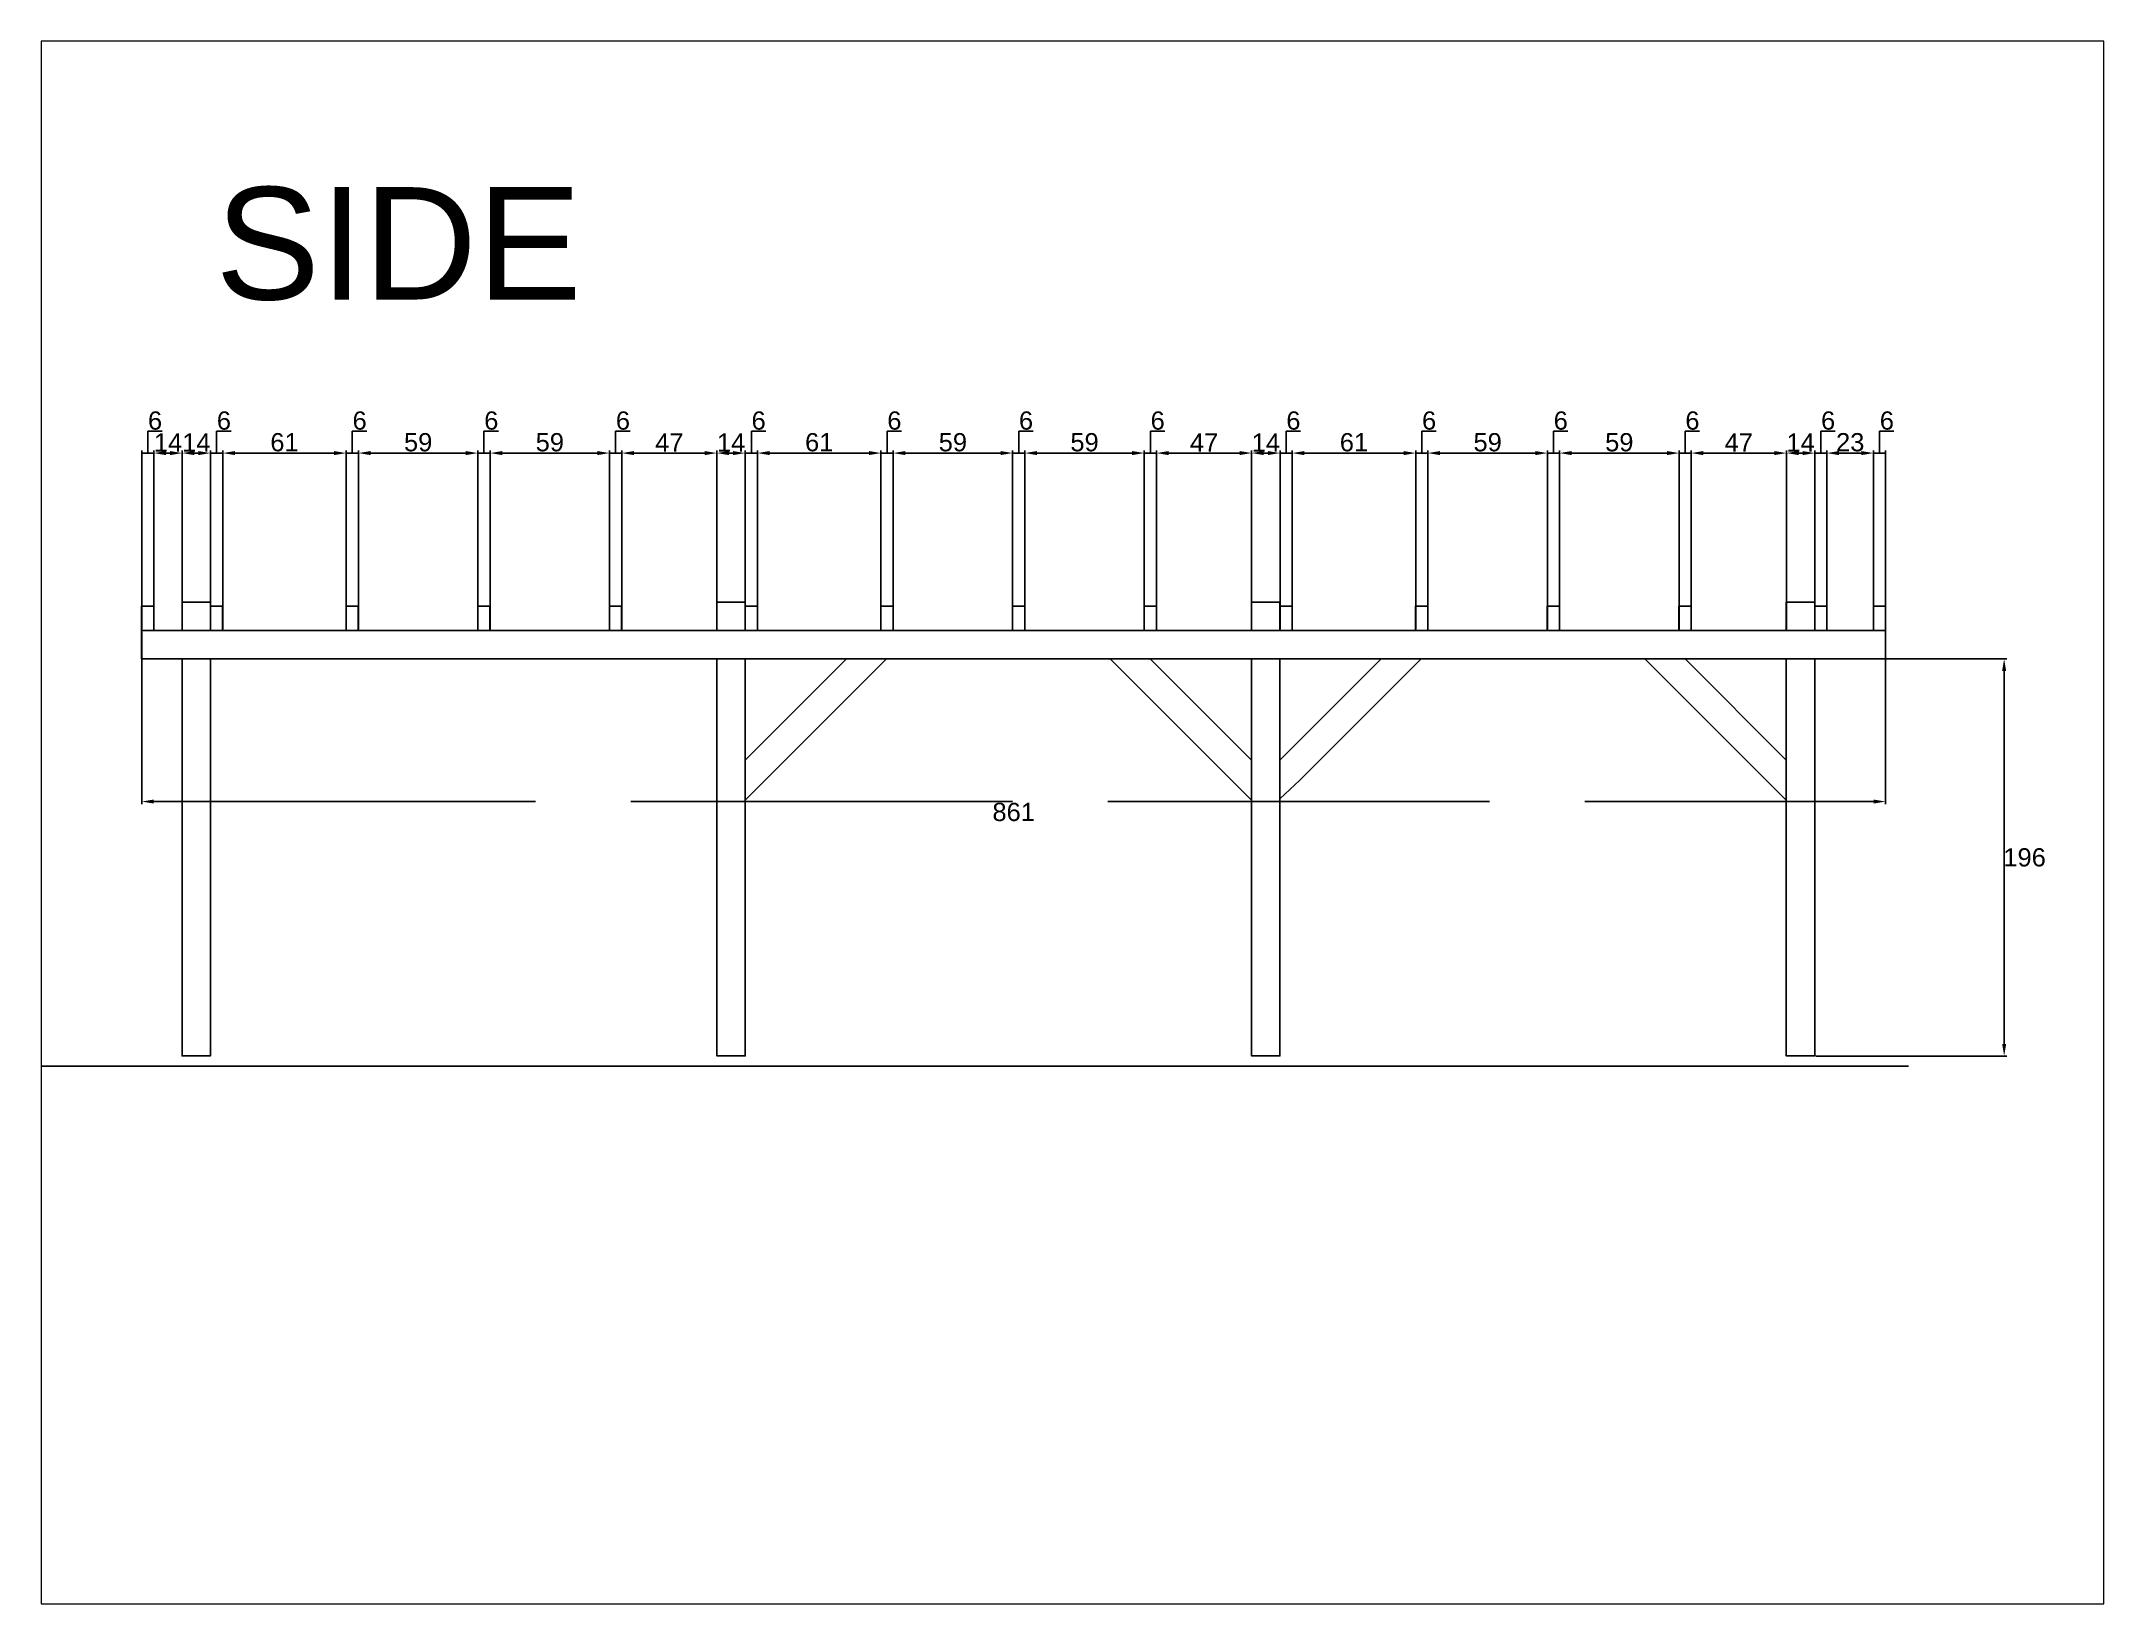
# Paper-space layout 'SIDE' of a CAD drawing. Header units: millimetres. Extents: x 0 to 257, y 0 to 195.
# The model-space entities are those that its viewports show. They can reach past a viewport. Long polylines and large blocks are cut down to what shows.
import ezdxf

# ---------------------------------------------------------------- set-up
doc = ezdxf.new("R2010")
doc.units = ezdxf.units.MM
doc.linetypes.add('ACAD_ISO02W100', pattern=[15, 12, -3])
doc.styles.add('Beschriftung', font='Arial.ttf')
doc.styles.get("Standard").update_dxf_attribs({"font": 'Arial.ttf'})
doc.dimstyles.new('ISO-25', dxfattribs={"dimtxt": 9, "dimasz": 6, "dimexe": 1.25, "dimexo": 0.625, "dimtad": 2, "dimtih": 1, "dimtoh": 1, "dimtxsty": 'Beschriftung', "dimcen": 2.5, "dimclrd": 6, "dimclre": 6, "dimclrt": 6, "dimadec": 0, "dimazin": 0, "dimtfac": 1, "dimtmove": 1, "dimatfit": 3, "dimfxl": 1, "dimarcsym": 0})

# ---------------------------------------------------------------- blocks, each defined once
blk = doc.blocks.new('*D23')
at = {"color": 6, "linetype": 'ACAD_ISO02W100', "lineweight": -2, "transparency": 16777216}
for p, q in [((2603.1, 2334.1), (2603.1, 2304.8)), ((2701.8, 2334.1), (2701.8, 2304.8)), ((2609.1, 2306), (2695.8, 2306))]:
    blk.add_line(p, q, dxfattribs=at)
at = {"color": 6, "transparency": 16777216}
for points in [[(2609.1, 2307), (2609.1, 2305), (2603.1, 2306)], [(2695.8, 2307), (2695.8, 2305), (2701.8, 2306)]]:
    blk.add_solid(points, dxfattribs=at)
at = {"layer": 'Defpoints', "color": 0, "transparency": 16777216}
for p in [(2603.1, 2334.7), (2701.8, 2334.7), (2701.8, 2306)]:
    blk.add_point(p, dxfattribs=at)
at = {"color": 6, "transparency": 16777216, "insert": (2652.5, 2300), "char_height": 9, "attachment_point": 5, "style": 'Beschriftung'}
blk.add_mtext('98,71', dxfattribs=at)
blk = doc.blocks.new('*D76')
at = {"color": 6, "linetype": 'ACAD_ISO02W100', "lineweight": -2, "transparency": 16777216}
for p, q in [((2608.1, 2004.3), (2608.1, 2092.5)), ((2616.1, 2091.2), (2614.1, 2091.2)), ((2622.1, 2004.3), (2622.1, 2092.5))]:
    blk.add_line(p, q, dxfattribs=at)
at = {"color": 6, "transparency": 16777216}
for points in [[(2614.1, 2092.2), (2614.1, 2090.2), (2608.1, 2091.2)], [(2616.1, 2092.2), (2616.1, 2090.2), (2622.1, 2091.2)]]:
    blk.add_solid(points, dxfattribs=at)
at = {"layer": 'Defpoints', "color": 0, "transparency": 16777216}
for p in [(2608.1, 2091.2), (2608.1, 2003.6), (2622.1, 2003.6)]:
    blk.add_point(p, dxfattribs=at)
at = {"color": 6, "transparency": 16777216, "insert": (2615.1, 2096.4), "char_height": 9, "attachment_point": 5, "style": 'Beschriftung'}
blk.add_mtext('14', dxfattribs=at)
blk = doc.blocks.new('*D77')
at = {"color": 6, "linetype": 'ACAD_ISO02W100', "lineweight": -2, "transparency": 16777216}
for p, q in [((2625.1, 2091.2), (2625.1, 2102)), ((2625.1, 2102), (2632.2, 2102)), ((2622.1, 2004.3), (2622.1, 2092.5)), ((2628.1, 2091.2), (2622.1, 2091.2)), ((2628.1, 2091.2), (2622.1, 2091.2)), ((2628.1, 2004.3), (2628.1, 2092.5))]:
    blk.add_line(p, q, dxfattribs=at)
at = {"layer": 'Defpoints', "color": 0, "transparency": 16777216}
for p in [(2622.1, 2091.2), (2622.1, 2003.6), (2628.1, 2003.6)]:
    blk.add_point(p, dxfattribs=at)
at = {"color": 6, "transparency": 16777216, "insert": (2628.7, 2107.2), "char_height": 9, "attachment_point": 5, "style": 'Beschriftung'}
blk.add_mtext('6', dxfattribs=at)
blk = doc.blocks.new('*D78')
at = {"color": 6, "linetype": 'ACAD_ISO02W100', "lineweight": -2, "transparency": 16777216}
for p, q in [((2628.1, 2004.3), (2628.1, 2092.5)), ((2683.1, 2091.2), (2634.1, 2091.2)), ((2689.1, 2004.3), (2689.1, 2092.5))]:
    blk.add_line(p, q, dxfattribs=at)
at = {"color": 6, "transparency": 16777216}
for points in [[(2634.1, 2092.2), (2634.1, 2090.2), (2628.1, 2091.2)], [(2683.1, 2092.2), (2683.1, 2090.2), (2689.1, 2091.2)]]:
    blk.add_solid(points, dxfattribs=at)
at = {"layer": 'Defpoints', "color": 0, "transparency": 16777216}
for p in [(2628.1, 2091.2), (2628.1, 2003.6), (2689.1, 2003.6)]:
    blk.add_point(p, dxfattribs=at)
at = {"color": 6, "transparency": 16777216, "insert": (2658.6, 2096.5), "char_height": 9, "attachment_point": 5, "style": 'Beschriftung'}
blk.add_mtext('61', dxfattribs=at)
blk = doc.blocks.new('*D79')
at = {"color": 6, "linetype": 'ACAD_ISO02W100', "lineweight": -2, "transparency": 16777216}
for p, q in [((2692.1, 2091.2), (2692.1, 2102)), ((2692.1, 2102), (2699.2, 2102)), ((2689.1, 2004.3), (2689.1, 2092.5)), ((2695.1, 2091.2), (2689.1, 2091.2)), ((2695.1, 2091.2), (2689.1, 2091.2)), ((2695.1, 2004.3), (2695.1, 2092.5))]:
    blk.add_line(p, q, dxfattribs=at)
at = {"layer": 'Defpoints', "color": 0, "transparency": 16777216}
for p in [(2689.1, 2091.2), (2689.1, 2003.6), (2695.1, 2003.6)]:
    blk.add_point(p, dxfattribs=at)
at = {"color": 6, "transparency": 16777216, "insert": (2695.7, 2107.2), "char_height": 9, "attachment_point": 5, "style": 'Beschriftung'}
blk.add_mtext('6', dxfattribs=at)
blk = doc.blocks.new('*D80')
at = {"color": 6, "linetype": 'ACAD_ISO02W100', "lineweight": -2, "transparency": 16777216}
for p, q in [((2695.1, 2004.3), (2695.1, 2092.5)), ((2748.1, 2091.2), (2701.1, 2091.2)), ((2754.1, 2004.3), (2754.1, 2092.5))]:
    blk.add_line(p, q, dxfattribs=at)
at = {"color": 6, "transparency": 16777216}
for points in [[(2701.1, 2092.2), (2701.1, 2090.2), (2695.1, 2091.2)], [(2748.1, 2092.2), (2748.1, 2090.2), (2754.1, 2091.2)]]:
    blk.add_solid(points, dxfattribs=at)
at = {"layer": 'Defpoints', "color": 0, "transparency": 16777216}
for p in [(2695.1, 2091.2), (2695.1, 2003.6), (2754.1, 2003.6)]:
    blk.add_point(p, dxfattribs=at)
at = {"color": 6, "transparency": 16777216, "insert": (2724.6, 2096.5), "char_height": 9, "attachment_point": 5, "style": 'Beschriftung'}
blk.add_mtext('59', dxfattribs=at)
blk = doc.blocks.new('*D81')
at = {"color": 6, "linetype": 'ACAD_ISO02W100', "lineweight": -2, "transparency": 16777216}
for p, q in [((2757.1, 2091.2), (2757.1, 2102)), ((2757.1, 2102), (2764.2, 2102)), ((2754.1, 2004.3), (2754.1, 2092.5)), ((2760.1, 2091.2), (2754.1, 2091.2)), ((2760.1, 2091.2), (2754.1, 2091.2)), ((2760.1, 2004.3), (2760.1, 2092.5))]:
    blk.add_line(p, q, dxfattribs=at)
at = {"layer": 'Defpoints', "color": 0, "transparency": 16777216}
for p in [(2754.1, 2091.2), (2754.1, 2003.6), (2760.1, 2003.6)]:
    blk.add_point(p, dxfattribs=at)
at = {"color": 6, "transparency": 16777216, "insert": (2760.7, 2107.2), "char_height": 9, "attachment_point": 5, "style": 'Beschriftung'}
blk.add_mtext('6', dxfattribs=at)
blk = doc.blocks.new('*D82')
at = {"color": 6, "linetype": 'ACAD_ISO02W100', "lineweight": -2, "transparency": 16777216}
for p, q in [((2760.1, 2004.3), (2760.1, 2092.5)), ((2813.1, 2091.2), (2766.1, 2091.2)), ((2819.1, 2004.3), (2819.1, 2092.5))]:
    blk.add_line(p, q, dxfattribs=at)
at = {"color": 6, "transparency": 16777216}
for points in [[(2766.1, 2092.2), (2766.1, 2090.2), (2760.1, 2091.2)], [(2813.1, 2092.2), (2813.1, 2090.2), (2819.1, 2091.2)]]:
    blk.add_solid(points, dxfattribs=at)
at = {"layer": 'Defpoints', "color": 0, "transparency": 16777216}
for p in [(2760.1, 2091.2), (2760.1, 2003.6), (2819.1, 2003.6)]:
    blk.add_point(p, dxfattribs=at)
at = {"color": 6, "transparency": 16777216, "insert": (2789.6, 2096.5), "char_height": 9, "attachment_point": 5, "style": 'Beschriftung'}
blk.add_mtext('59', dxfattribs=at)
blk = doc.blocks.new('*D83')
at = {"color": 6, "linetype": 'ACAD_ISO02W100', "lineweight": -2, "transparency": 16777216}
for p, q in [((2825.1, 2004.3), (2825.1, 2092.5)), ((2866.1, 2091.2), (2831.1, 2091.2)), ((2872.1, 2004.3), (2872.1, 2092.5))]:
    blk.add_line(p, q, dxfattribs=at)
at = {"color": 6, "transparency": 16777216}
for points in [[(2831.1, 2092.2), (2831.1, 2090.2), (2825.1, 2091.2)], [(2866.1, 2092.2), (2866.1, 2090.2), (2872.1, 2091.2)]]:
    blk.add_solid(points, dxfattribs=at)
at = {"layer": 'Defpoints', "color": 0, "transparency": 16777216}
for p in [(2825.1, 2091.2), (2825.1, 2003.6), (2872.1, 2003.6)]:
    blk.add_point(p, dxfattribs=at)
at = {"color": 6, "transparency": 16777216, "insert": (2848.6, 2096.4), "char_height": 9, "attachment_point": 5, "style": 'Beschriftung'}
blk.add_mtext('47', dxfattribs=at)
blk = doc.blocks.new('*D84')
at = {"color": 6, "linetype": 'ACAD_ISO02W100', "lineweight": -2, "transparency": 16777216}
for p, q in [((2822.1, 2091.2), (2822.1, 2102)), ((2822.1, 2102), (2829.2, 2102)), ((2819.1, 2004.3), (2819.1, 2092.5)), ((2825.1, 2091.2), (2819.1, 2091.2)), ((2825.1, 2091.2), (2819.1, 2091.2)), ((2825.1, 2004.3), (2825.1, 2092.5))]:
    blk.add_line(p, q, dxfattribs=at)
at = {"layer": 'Defpoints', "color": 0, "transparency": 16777216}
for p in [(2819.1, 2091.2), (2819.1, 2003.6), (2825.1, 2003.6)]:
    blk.add_point(p, dxfattribs=at)
at = {"color": 6, "transparency": 16777216, "insert": (2825.7, 2107.2), "char_height": 9, "attachment_point": 5, "style": 'Beschriftung'}
blk.add_mtext('6', dxfattribs=at)
blk = doc.blocks.new('*D85')
at = {"color": 6, "linetype": 'ACAD_ISO02W100', "lineweight": -2, "transparency": 16777216}
for p, q in [((2872.1, 2004.3), (2872.1, 2092.5)), ((2880.1, 2091.2), (2878.1, 2091.2)), ((2886.1, 2004.3), (2886.1, 2092.5))]:
    blk.add_line(p, q, dxfattribs=at)
at = {"color": 6, "transparency": 16777216}
for points in [[(2878.1, 2092.2), (2878.1, 2090.2), (2872.1, 2091.2)], [(2880.1, 2092.2), (2880.1, 2090.2), (2886.1, 2091.2)]]:
    blk.add_solid(points, dxfattribs=at)
at = {"layer": 'Defpoints', "color": 0, "transparency": 16777216}
for p in [(2872.1, 2091.2), (2872.1, 2003.6), (2886.1, 2003.6)]:
    blk.add_point(p, dxfattribs=at)
at = {"color": 6, "transparency": 16777216, "insert": (2879.1, 2096.4), "char_height": 9, "attachment_point": 5, "style": 'Beschriftung'}
blk.add_mtext('14', dxfattribs=at)
blk = doc.blocks.new('*D86')
at = {"color": 6, "linetype": 'ACAD_ISO02W100', "lineweight": -2, "transparency": 16777216}
for p, q in [((2889.1, 2091.2), (2889.1, 2102)), ((2889.1, 2102), (2896.2, 2102)), ((2886.1, 2004.3), (2886.1, 2092.5)), ((2892.1, 2091.2), (2886.1, 2091.2)), ((2892.1, 2091.2), (2886.1, 2091.2)), ((2892.1, 2004.3), (2892.1, 2092.5))]:
    blk.add_line(p, q, dxfattribs=at)
at = {"layer": 'Defpoints', "color": 0, "transparency": 16777216}
for p in [(2886.1, 2091.2), (2886.1, 2003.6), (2892.1, 2003.6)]:
    blk.add_point(p, dxfattribs=at)
at = {"color": 6, "transparency": 16777216, "insert": (2892.7, 2107.2), "char_height": 9, "attachment_point": 5, "style": 'Beschriftung'}
blk.add_mtext('6', dxfattribs=at)
blk = doc.blocks.new('*D87')
at = {"color": 6, "linetype": 'ACAD_ISO02W100', "lineweight": -2, "transparency": 16777216}
for p, q in [((2892.1, 2004.3), (2892.1, 2092.5)), ((2947.1, 2091.2), (2898.1, 2091.2)), ((2953.1, 2004.3), (2953.1, 2092.5))]:
    blk.add_line(p, q, dxfattribs=at)
at = {"color": 6, "transparency": 16777216}
for points in [[(2898.1, 2092.2), (2898.1, 2090.2), (2892.1, 2091.2)], [(2947.1, 2092.2), (2947.1, 2090.2), (2953.1, 2091.2)]]:
    blk.add_solid(points, dxfattribs=at)
at = {"layer": 'Defpoints', "color": 0, "transparency": 16777216}
for p in [(2892.1, 2091.2), (2892.1, 2003.6), (2953.1, 2003.6)]:
    blk.add_point(p, dxfattribs=at)
at = {"color": 6, "transparency": 16777216, "insert": (2922.6, 2096.5), "char_height": 9, "attachment_point": 5, "style": 'Beschriftung'}
blk.add_mtext('61', dxfattribs=at)
blk = doc.blocks.new('*D88')
at = {"color": 6, "linetype": 'ACAD_ISO02W100', "lineweight": -2, "transparency": 16777216}
for p, q in [((2956.1, 2091.2), (2956.1, 2102)), ((2956.1, 2102), (2963.2, 2102)), ((2953.1, 2004.3), (2953.1, 2092.5)), ((2959.1, 2091.2), (2953.1, 2091.2)), ((2959.1, 2091.2), (2953.1, 2091.2)), ((2959.1, 2004.3), (2959.1, 2092.5))]:
    blk.add_line(p, q, dxfattribs=at)
at = {"layer": 'Defpoints', "color": 0, "transparency": 16777216}
for p in [(2953.1, 2091.2), (2953.1, 2003.6), (2959.1, 2003.6)]:
    blk.add_point(p, dxfattribs=at)
at = {"color": 6, "transparency": 16777216, "insert": (2959.7, 2107.2), "char_height": 9, "attachment_point": 5, "style": 'Beschriftung'}
blk.add_mtext('6', dxfattribs=at)
blk = doc.blocks.new('*D89')
at = {"color": 6, "linetype": 'ACAD_ISO02W100', "lineweight": -2, "transparency": 16777216}
for p, q in [((2959.1, 2004.3), (2959.1, 2092.5)), ((3012.1, 2091.2), (2965.1, 2091.2)), ((3018.1, 2004.3), (3018.1, 2092.5))]:
    blk.add_line(p, q, dxfattribs=at)
at = {"color": 6, "transparency": 16777216}
for points in [[(2965.1, 2092.2), (2965.1, 2090.2), (2959.1, 2091.2)], [(3012.1, 2092.2), (3012.1, 2090.2), (3018.1, 2091.2)]]:
    blk.add_solid(points, dxfattribs=at)
at = {"layer": 'Defpoints', "color": 0, "transparency": 16777216}
for p in [(2959.1, 2091.2), (2959.1, 2003.6), (3018.1, 2003.6)]:
    blk.add_point(p, dxfattribs=at)
at = {"color": 6, "transparency": 16777216, "insert": (2988.6, 2096.5), "char_height": 9, "attachment_point": 5, "style": 'Beschriftung'}
blk.add_mtext('59', dxfattribs=at)
blk = doc.blocks.new('*D90')
at = {"color": 6, "linetype": 'ACAD_ISO02W100', "lineweight": -2, "transparency": 16777216}
for p, q in [((3021.1, 2091.2), (3021.1, 2102)), ((3021.1, 2102), (3028.2, 2102)), ((3018.1, 2004.3), (3018.1, 2092.5)), ((3024.1, 2091.2), (3018.1, 2091.2)), ((3024.1, 2091.2), (3018.1, 2091.2)), ((3024.1, 2004.3), (3024.1, 2092.5))]:
    blk.add_line(p, q, dxfattribs=at)
at = {"layer": 'Defpoints', "color": 0, "transparency": 16777216}
for p in [(3018.1, 2091.2), (3018.1, 2003.6), (3024.1, 2003.6)]:
    blk.add_point(p, dxfattribs=at)
at = {"color": 6, "transparency": 16777216, "insert": (3024.7, 2107.2), "char_height": 9, "attachment_point": 5, "style": 'Beschriftung'}
blk.add_mtext('6', dxfattribs=at)
blk = doc.blocks.new('*D91')
at = {"color": 6, "linetype": 'ACAD_ISO02W100', "lineweight": -2, "transparency": 16777216}
for p, q in [((3024.1, 2004.3), (3024.1, 2092.5)), ((3077.1, 2091.2), (3030.1, 2091.2)), ((3083.1, 2004.3), (3083.1, 2092.5))]:
    blk.add_line(p, q, dxfattribs=at)
at = {"color": 6, "transparency": 16777216}
for points in [[(3030.1, 2092.2), (3030.1, 2090.2), (3024.1, 2091.2)], [(3077.1, 2092.2), (3077.1, 2090.2), (3083.1, 2091.2)]]:
    blk.add_solid(points, dxfattribs=at)
at = {"layer": 'Defpoints', "color": 0, "transparency": 16777216}
for p in [(3024.1, 2091.2), (3024.1, 2003.6), (3083.1, 2003.6)]:
    blk.add_point(p, dxfattribs=at)
at = {"color": 6, "transparency": 16777216, "insert": (3053.6, 2096.5), "char_height": 9, "attachment_point": 5, "style": 'Beschriftung'}
blk.add_mtext('59', dxfattribs=at)
blk = doc.blocks.new('*D92')
at = {"color": 6, "linetype": 'ACAD_ISO02W100', "lineweight": -2, "transparency": 16777216}
for p, q in [((3086.1, 2091.2), (3086.1, 2102)), ((3086.1, 2102), (3093.2, 2102)), ((3083.1, 2004.3), (3083.1, 2092.5)), ((3089.1, 2091.2), (3083.1, 2091.2)), ((3089.1, 2091.2), (3083.1, 2091.2)), ((3089.1, 2004.3), (3089.1, 2092.5))]:
    blk.add_line(p, q, dxfattribs=at)
at = {"layer": 'Defpoints', "color": 0, "transparency": 16777216}
for p in [(3083.1, 2091.2), (3083.1, 2003.6), (3089.1, 2003.6)]:
    blk.add_point(p, dxfattribs=at)
at = {"color": 6, "transparency": 16777216, "insert": (3089.7, 2107.2), "char_height": 9, "attachment_point": 5, "style": 'Beschriftung'}
blk.add_mtext('6', dxfattribs=at)
blk = doc.blocks.new('*D93')
at = {"color": 6, "linetype": 'ACAD_ISO02W100', "lineweight": -2, "transparency": 16777216}
for p, q in [((3089.1, 2004.3), (3089.1, 2092.5)), ((3130.1, 2091.2), (3095.1, 2091.2)), ((3136.1, 2004.3), (3136.1, 2092.5))]:
    blk.add_line(p, q, dxfattribs=at)
at = {"color": 6, "transparency": 16777216}
for points in [[(3095.1, 2092.2), (3095.1, 2090.2), (3089.1, 2091.2)], [(3130.1, 2092.2), (3130.1, 2090.2), (3136.1, 2091.2)]]:
    blk.add_solid(points, dxfattribs=at)
at = {"layer": 'Defpoints', "color": 0, "transparency": 16777216}
for p in [(3089.1, 2091.2), (3089.1, 2003.6), (3136.1, 2003.6)]:
    blk.add_point(p, dxfattribs=at)
at = {"color": 6, "transparency": 16777216, "insert": (3112.6, 2096.4), "char_height": 9, "attachment_point": 5, "style": 'Beschriftung'}
blk.add_mtext('47', dxfattribs=at)
blk = doc.blocks.new('*D94')
at = {"color": 6, "linetype": 'ACAD_ISO02W100', "lineweight": -2, "transparency": 16777216}
for p, q in [((3136.1, 2004.3), (3136.1, 2092.5)), ((3144.1, 2091.2), (3142.1, 2091.2)), ((3150.1, 2004.3), (3150.1, 2092.5))]:
    blk.add_line(p, q, dxfattribs=at)
at = {"color": 6, "transparency": 16777216}
for points in [[(3142.1, 2092.2), (3142.1, 2090.2), (3136.1, 2091.2)], [(3144.1, 2092.2), (3144.1, 2090.2), (3150.1, 2091.2)]]:
    blk.add_solid(points, dxfattribs=at)
at = {"layer": 'Defpoints', "color": 0, "transparency": 16777216}
for p in [(3136.1, 2091.2), (3136.1, 2003.6), (3150.1, 2003.6)]:
    blk.add_point(p, dxfattribs=at)
at = {"color": 6, "transparency": 16777216, "insert": (3143.1, 2096.4), "char_height": 9, "attachment_point": 5, "style": 'Beschriftung'}
blk.add_mtext('14', dxfattribs=at)
blk = doc.blocks.new('*D95')
at = {"color": 6, "linetype": 'ACAD_ISO02W100', "lineweight": -2, "transparency": 16777216}
for p, q in [((3153.1, 2091.2), (3153.1, 2102)), ((3153.1, 2102), (3160.2, 2102)), ((3150.1, 2004.3), (3150.1, 2092.5)), ((3156.1, 2091.2), (3150.1, 2091.2)), ((3156.1, 2091.2), (3150.1, 2091.2)), ((3156.1, 2004.3), (3156.1, 2092.5))]:
    blk.add_line(p, q, dxfattribs=at)
at = {"layer": 'Defpoints', "color": 0, "transparency": 16777216}
for p in [(3150.1, 2091.2), (3150.1, 2003.6), (3156.1, 2003.6)]:
    blk.add_point(p, dxfattribs=at)
at = {"color": 6, "transparency": 16777216, "insert": (3156.7, 2107.2), "char_height": 9, "attachment_point": 5, "style": 'Beschriftung'}
blk.add_mtext('6', dxfattribs=at)
blk = doc.blocks.new('*D96')
at = {"color": 6, "linetype": 'ACAD_ISO02W100', "lineweight": -2, "transparency": 16777216}
for p, q in [((3156.1, 2004.3), (3156.1, 2092.5)), ((3211.1, 2091.2), (3162.1, 2091.2)), ((3217.1, 2004.3), (3217.1, 2092.5))]:
    blk.add_line(p, q, dxfattribs=at)
at = {"color": 6, "transparency": 16777216}
for points in [[(3162.1, 2092.2), (3162.1, 2090.2), (3156.1, 2091.2)], [(3211.1, 2092.2), (3211.1, 2090.2), (3217.1, 2091.2)]]:
    blk.add_solid(points, dxfattribs=at)
at = {"layer": 'Defpoints', "color": 0, "transparency": 16777216}
for p in [(3156.1, 2091.2), (3156.1, 2003.6), (3217.1, 2003.6)]:
    blk.add_point(p, dxfattribs=at)
at = {"color": 6, "transparency": 16777216, "insert": (3186.6, 2096.5), "char_height": 9, "attachment_point": 5, "style": 'Beschriftung'}
blk.add_mtext('61', dxfattribs=at)
blk = doc.blocks.new('*D97')
at = {"color": 6, "linetype": 'ACAD_ISO02W100', "lineweight": -2, "transparency": 16777216}
for p, q in [((3223.1, 2004.3), (3223.1, 2092.5)), ((3276.1, 2091.2), (3229.1, 2091.2)), ((3282.1, 2004.3), (3282.1, 2092.5))]:
    blk.add_line(p, q, dxfattribs=at)
at = {"color": 6, "transparency": 16777216}
for points in [[(3229.1, 2092.2), (3229.1, 2090.2), (3223.1, 2091.2)], [(3276.1, 2092.2), (3276.1, 2090.2), (3282.1, 2091.2)]]:
    blk.add_solid(points, dxfattribs=at)
at = {"layer": 'Defpoints', "color": 0, "transparency": 16777216}
for p in [(3223.1, 2091.2), (3223.1, 2003.6), (3282.1, 2003.6)]:
    blk.add_point(p, dxfattribs=at)
at = {"color": 6, "transparency": 16777216, "insert": (3252.6, 2096.5), "char_height": 9, "attachment_point": 5, "style": 'Beschriftung'}
blk.add_mtext('59', dxfattribs=at)
blk = doc.blocks.new('*D98')
at = {"color": 6, "linetype": 'ACAD_ISO02W100', "lineweight": -2, "transparency": 16777216}
for p, q in [((3220.1, 2091.2), (3220.1, 2102)), ((3220.1, 2102), (3227.2, 2102)), ((3217.1, 2004.3), (3217.1, 2092.5)), ((3223.1, 2091.2), (3217.1, 2091.2)), ((3223.1, 2091.2), (3217.1, 2091.2)), ((3223.1, 2004.3), (3223.1, 2092.5))]:
    blk.add_line(p, q, dxfattribs=at)
at = {"layer": 'Defpoints', "color": 0, "transparency": 16777216}
for p in [(3217.1, 2091.2), (3217.1, 2003.6), (3223.1, 2003.6)]:
    blk.add_point(p, dxfattribs=at)
at = {"color": 6, "transparency": 16777216, "insert": (3223.7, 2107.2), "char_height": 9, "attachment_point": 5, "style": 'Beschriftung'}
blk.add_mtext('6', dxfattribs=at)
blk = doc.blocks.new('*D99')
at = {"color": 6, "linetype": 'ACAD_ISO02W100', "lineweight": -2, "transparency": 16777216}
for p, q in [((3285.1, 2091.2), (3285.1, 2102)), ((3285.1, 2102), (3292.2, 2102)), ((3282.1, 2004.3), (3282.1, 2092.5)), ((3288.1, 2091.2), (3282.1, 2091.2)), ((3288.1, 2091.2), (3282.1, 2091.2)), ((3288.1, 2004.3), (3288.1, 2092.5))]:
    blk.add_line(p, q, dxfattribs=at)
at = {"layer": 'Defpoints', "color": 0, "transparency": 16777216}
for p in [(3282.1, 2091.2), (3282.1, 2003.6), (3288.1, 2003.6)]:
    blk.add_point(p, dxfattribs=at)
at = {"color": 6, "transparency": 16777216, "insert": (3288.7, 2107.2), "char_height": 9, "attachment_point": 5, "style": 'Beschriftung'}
blk.add_mtext('6', dxfattribs=at)
blk = doc.blocks.new('*D100')
at = {"color": 6, "linetype": 'ACAD_ISO02W100', "lineweight": -2, "transparency": 16777216}
for p, q in [((3288.1, 2004.3), (3288.1, 2092.5)), ((3341.1, 2091.2), (3294.1, 2091.2)), ((3347.1, 2004.3), (3347.1, 2092.5))]:
    blk.add_line(p, q, dxfattribs=at)
at = {"color": 6, "transparency": 16777216}
for points in [[(3294.1, 2092.2), (3294.1, 2090.2), (3288.1, 2091.2)], [(3341.1, 2092.2), (3341.1, 2090.2), (3347.1, 2091.2)]]:
    blk.add_solid(points, dxfattribs=at)
at = {"layer": 'Defpoints', "color": 0, "transparency": 16777216}
for p in [(3288.1, 2091.2), (3288.1, 2003.6), (3347.1, 2003.6)]:
    blk.add_point(p, dxfattribs=at)
at = {"color": 6, "transparency": 16777216, "insert": (3317.6, 2096.5), "char_height": 9, "attachment_point": 5, "style": 'Beschriftung'}
blk.add_mtext('59', dxfattribs=at)
blk = doc.blocks.new('*D101')
at = {"color": 6, "linetype": 'ACAD_ISO02W100', "lineweight": -2, "transparency": 16777216}
for p, q in [((3350.1, 2091.2), (3350.1, 2102)), ((3350.1, 2102), (3357.2, 2102)), ((3347.1, 2004.3), (3347.1, 2092.5)), ((3353.1, 2091.2), (3347.1, 2091.2)), ((3353.1, 2091.2), (3347.1, 2091.2)), ((3353.1, 2004.3), (3353.1, 2092.5))]:
    blk.add_line(p, q, dxfattribs=at)
at = {"layer": 'Defpoints', "color": 0, "transparency": 16777216}
for p in [(3347.1, 2091.2), (3347.1, 2003.6), (3353.1, 2003.6)]:
    blk.add_point(p, dxfattribs=at)
at = {"color": 6, "transparency": 16777216, "insert": (3353.7, 2107.2), "char_height": 9, "attachment_point": 5, "style": 'Beschriftung'}
blk.add_mtext('6', dxfattribs=at)
blk = doc.blocks.new('*D102')
at = {"color": 6, "linetype": 'ACAD_ISO02W100', "lineweight": -2, "transparency": 16777216}
for p, q in [((3400.1, 2004.3), (3400.1, 2092.5)), ((3408.1, 2091.2), (3406.1, 2091.2)), ((3414.1, 2004.3), (3414.1, 2092.5))]:
    blk.add_line(p, q, dxfattribs=at)
at = {"color": 6, "transparency": 16777216}
for points in [[(3406.1, 2092.2), (3406.1, 2090.2), (3400.1, 2091.2)], [(3408.1, 2092.2), (3408.1, 2090.2), (3414.1, 2091.2)]]:
    blk.add_solid(points, dxfattribs=at)
at = {"layer": 'Defpoints', "color": 0, "transparency": 16777216}
for p in [(3400.1, 2091.2), (3400.1, 2003.6), (3414.1, 2003.6)]:
    blk.add_point(p, dxfattribs=at)
at = {"color": 6, "transparency": 16777216, "insert": (3407.1, 2096.4), "char_height": 9, "attachment_point": 5, "style": 'Beschriftung'}
blk.add_mtext('14', dxfattribs=at)
blk = doc.blocks.new('*D103')
at = {"color": 6, "linetype": 'ACAD_ISO02W100', "lineweight": -2, "transparency": 16777216}
for p, q in [((3353.1, 2004.3), (3353.1, 2092.5)), ((3394.1, 2091.2), (3359.1, 2091.2)), ((3400.1, 2004.3), (3400.1, 2092.5))]:
    blk.add_line(p, q, dxfattribs=at)
at = {"color": 6, "transparency": 16777216}
for points in [[(3359.1, 2092.2), (3359.1, 2090.2), (3353.1, 2091.2)], [(3394.1, 2092.2), (3394.1, 2090.2), (3400.1, 2091.2)]]:
    blk.add_solid(points, dxfattribs=at)
at = {"layer": 'Defpoints', "color": 0, "transparency": 16777216}
for p in [(3353.1, 2091.2), (3353.1, 2003.6), (3400.1, 2003.6)]:
    blk.add_point(p, dxfattribs=at)
at = {"color": 6, "transparency": 16777216, "insert": (3376.6, 2096.4), "char_height": 9, "attachment_point": 5, "style": 'Beschriftung'}
blk.add_mtext('47', dxfattribs=at)
blk = doc.blocks.new('*D104')
at = {"color": 6, "linetype": 'ACAD_ISO02W100', "lineweight": -2, "transparency": 16777216}
for p, q in [((3417.1, 2091.2), (3417.1, 2102)), ((3417.1, 2102), (3424.2, 2102)), ((3414.1, 2004.3), (3414.1, 2092.5)), ((3414.1, 2091.2), (3420.1, 2091.2)), ((3414.1, 2091.2), (3420.1, 2091.2)), ((3420.1, 2004.3), (3420.1, 2092.5))]:
    blk.add_line(p, q, dxfattribs=at)
at = {"layer": 'Defpoints', "color": 0, "transparency": 16777216}
for p in [(3420.1, 2091.2), (3414.1, 2003.6), (3420.1, 2003.6)]:
    blk.add_point(p, dxfattribs=at)
at = {"color": 6, "transparency": 16777216, "insert": (3420.7, 2107.2), "char_height": 9, "attachment_point": 5, "style": 'Beschriftung'}
blk.add_mtext('6', dxfattribs=at)
blk = doc.blocks.new('*D105')
at = {"color": 6, "linetype": 'ACAD_ISO02W100', "lineweight": -2, "transparency": 16777216}
for p, q in [((3420.1, 2004.3), (3420.1, 2092.5)), ((3426.1, 2091.2), (3437.1, 2091.2)), ((3443.1, 2004.3), (3443.1, 2092.5))]:
    blk.add_line(p, q, dxfattribs=at)
at = {"color": 6, "transparency": 16777216}
for points in [[(3426.1, 2092.2), (3426.1, 2090.2), (3420.1, 2091.2)], [(3437.1, 2092.2), (3437.1, 2090.2), (3443.1, 2091.2)]]:
    blk.add_solid(points, dxfattribs=at)
at = {"layer": 'Defpoints', "color": 0, "transparency": 16777216}
for p in [(3443.1, 2091.2), (3420.1, 2003.6), (3443.1, 2003.6)]:
    blk.add_point(p, dxfattribs=at)
at = {"color": 6, "transparency": 16777216, "insert": (3431.6, 2096.5), "char_height": 9, "attachment_point": 5, "style": 'Beschriftung'}
blk.add_mtext('23', dxfattribs=at)
blk = doc.blocks.new('*D106')
at = {"color": 6, "linetype": 'ACAD_ISO02W100', "lineweight": -2, "transparency": 16777216}
for p, q in [((3446.1, 2091.2), (3446.1, 2102)), ((3446.1, 2102), (3453.2, 2102)), ((3443.1, 2004.3), (3443.1, 2092.5)), ((3443.1, 2091.2), (3449.1, 2091.2)), ((3443.1, 2091.2), (3449.1, 2091.2)), ((3449.1, 2004.3), (3449.1, 2092.5))]:
    blk.add_line(p, q, dxfattribs=at)
at = {"layer": 'Defpoints', "color": 0, "transparency": 16777216}
for p in [(3449.1, 2091.2), (3443.1, 2003.6), (3449.1, 2003.6)]:
    blk.add_point(p, dxfattribs=at)
at = {"color": 6, "transparency": 16777216, "insert": (3449.7, 2107.2), "char_height": 9, "attachment_point": 5, "style": 'Beschriftung'}
blk.add_mtext('6', dxfattribs=at)
blk = doc.blocks.new('*D107')
at = {"color": 6, "linetype": 'ACAD_ISO02W100', "lineweight": -2, "transparency": 16777216}
for p, q in [((2594.1, 2004.3), (2594.1, 2092.5)), ((2602.1, 2091.2), (2600.1, 2091.2)), ((2608.1, 2004.3), (2608.1, 2092.5))]:
    blk.add_line(p, q, dxfattribs=at)
at = {"color": 6, "transparency": 16777216}
for points in [[(2600.1, 2092.2), (2600.1, 2090.2), (2594.1, 2091.2)], [(2602.1, 2092.2), (2602.1, 2090.2), (2608.1, 2091.2)]]:
    blk.add_solid(points, dxfattribs=at)
at = {"layer": 'Defpoints', "color": 0, "transparency": 16777216}
for p in [(2594.1, 2091.2), (2594.1, 2003.6), (2608.1, 2003.6)]:
    blk.add_point(p, dxfattribs=at)
at = {"color": 6, "transparency": 16777216, "insert": (2601.1, 2096.4), "char_height": 9, "attachment_point": 5, "style": 'Beschriftung'}
blk.add_mtext('14', dxfattribs=at)
blk = doc.blocks.new('*D108')
at = {"color": 6, "linetype": 'ACAD_ISO02W100', "lineweight": -2, "transparency": 16777216}
for p, q in [((2591.1, 2091.2), (2591.1, 2102)), ((2591.1, 2102), (2598.2, 2102)), ((2588.1, 2004.3), (2588.1, 2092.5)), ((2594.1, 2091.2), (2588.1, 2091.2)), ((2594.1, 2091.2), (2588.1, 2091.2)), ((2594.1, 2004.3), (2594.1, 2092.5))]:
    blk.add_line(p, q, dxfattribs=at)
at = {"layer": 'Defpoints', "color": 0, "transparency": 16777216}
for p in [(2588.1, 2091.2), (2588.1, 2003.6), (2594.1, 2003.6)]:
    blk.add_point(p, dxfattribs=at)
at = {"color": 6, "transparency": 16777216, "insert": (2594.7, 2107.2), "char_height": 9, "attachment_point": 5, "style": 'Beschriftung'}
blk.add_mtext('6', dxfattribs=at)
blk = doc.blocks.new('*D109')
at = {"color": 6, "linetype": 'ACAD_ISO02W100', "lineweight": -2, "transparency": 16777216}
for p, q in [((2588.1, 2003), (2588.1, 1917.9)), ((3449.1, 2003), (3449.1, 1917.9)), ((2594.1, 1919.2), (3443.1, 1919.2))]:
    blk.add_line(p, q, dxfattribs=at)
at = {"color": 6, "transparency": 16777216}
for points in [[(2594.1, 1920.2), (2594.1, 1918.2), (2588.1, 1919.2)], [(3443.1, 1920.2), (3443.1, 1918.2), (3449.1, 1919.2)]]:
    blk.add_solid(points, dxfattribs=at)
at = {"layer": 'Defpoints', "color": 0, "transparency": 16777216}
for p in [(2588.1, 2003.6), (3449.1, 2003.6), (3449.1, 1919.2)]:
    blk.add_point(p, dxfattribs=at)
at = {"color": 6, "transparency": 16777216, "insert": (3018.6, 1914), "char_height": 9, "attachment_point": 5, "style": 'Beschriftung'}
blk.add_mtext('861', dxfattribs=at)
blk = doc.blocks.new('*D110')
at = {"color": 6, "linetype": 'ACAD_ISO02W100', "lineweight": -2, "transparency": 16777216}
for p, q in [((3414.7, 1989.6), (3508.9, 1989.6)), ((3507.6, 1983.6), (3507.6, 1799.6)), ((3414.7, 1793.6), (3508.9, 1793.6))]:
    blk.add_line(p, q, dxfattribs=at)
at = {"color": 6, "transparency": 16777216}
for points in [[(3506.6, 1983.6), (3508.6, 1983.6), (3507.6, 1989.6)], [(3506.6, 1799.6), (3508.6, 1799.6), (3507.6, 1793.6)]]:
    blk.add_solid(points, dxfattribs=at)
at = {"layer": 'Defpoints', "color": 0, "transparency": 16777216}
for p in [(3414.1, 1989.6), (3414.1, 1793.6), (3507.6, 1793.6)]:
    blk.add_point(p, dxfattribs=at)
at = {"color": 6, "transparency": 16777216, "insert": (3517.7, 1891.6), "char_height": 9, "attachment_point": 5, "style": 'Beschriftung'}
blk.add_mtext('196', dxfattribs=at)

msp = doc.modelspace()

# ---------------------------------------------------------------- linework, layer by layer
for p, q in [((2886.057, 1939.631), (2936.057, 1989.631)), ((2945.956, 1979.731), (2955.856, 1989.631)), ((3076.157, 1979.731), (3066.258, 1989.631)), ((3086.057, 1989.631), (3136.057, 1939.631)), ((3150.057, 1939.631), (3200.057, 1989.631)), ((3209.956, 1979.731), (3219.856, 1989.631)), ((3340.157, 1979.731), (3330.258, 1989.631)), ((3350.057, 1989.631), (3400.057, 1939.631)), ((2895.956, 1929.731), (2945.956, 1979.731)), ((3076.157, 1979.731), (3126.157, 1929.731)), ((3159.956, 1929.731), (3209.956, 1979.731)), ((3340.157, 1979.731), (3390.157, 1929.731)), ((2895.956, 1929.731), (2886.057, 1919.832)), ((3126.157, 1929.731), (3136.057, 1919.832)), ((3159.956, 1929.731), (3150.057, 1920.463)), ((3390.157, 1929.731), (3400.057, 1919.832)), ((2419.152, 1788.631), (3460.297, 1788.631))]:
    msp.add_line(p, q)
for points in [[(2608.057, 2003.631), (2622.057, 2003.631), (2622.057, 2017.631), (2608.057, 2017.631)], [(2872.057, 2003.631), (2886.057, 2003.631), (2886.057, 2017.631), (2872.057, 2017.631)], [(3136.057, 2003.631), (3150.057, 2003.631), (3150.057, 2017.631), (3136.057, 2017.631)], [(3400.057, 2003.631), (3414.057, 2003.631), (3414.057, 2017.631), (3400.057, 2017.631)], [(2588.057, 2003.631), (2594.057, 2003.631), (2594.057, 2015.631), (2588.057, 2015.631)], [(2622.057, 2003.631), (2628.057, 2003.631), (2628.057, 2015.631), (2622.057, 2015.631)], [(2689.057, 2003.631), (2695.057, 2003.631), (2695.057, 2015.631), (2689.057, 2015.631)], [(2754.057, 2003.631), (2760.057, 2003.631), (2760.057, 2015.631), (2754.057, 2015.631)], [(2819.057, 2003.631), (2825.057, 2003.631), (2825.057, 2015.631), (2819.057, 2015.631)], [(2886.057, 2003.631), (2892.057, 2003.631), (2892.057, 2015.631), (2886.057, 2015.631)], [(2953.057, 2003.631), (2959.057, 2003.631), (2959.057, 2015.631), (2953.057, 2015.631)], [(3018.057, 2003.631), (3024.057, 2003.631), (3024.057, 2015.631), (3018.057, 2015.631)], [(3083.057, 2003.631), (3089.057, 2003.631), (3089.057, 2015.631), (3083.057, 2015.631)], [(3150.057, 2003.631), (3156.057, 2003.631), (3156.057, 2015.631), (3150.057, 2015.631)], [(3217.057, 2003.631), (3223.057, 2003.631), (3223.057, 2015.631), (3217.057, 2015.631)], [(3282.057, 2003.631), (3288.057, 2003.631), (3288.057, 2015.631), (3282.057, 2015.631)], [(3347.057, 2003.631), (3353.057, 2003.631), (3353.057, 2015.631), (3347.057, 2015.631)], [(3414.057, 2003.631), (3420.057, 2003.631), (3420.057, 2015.631), (3414.057, 2015.631)], [(3443.057, 2003.631), (3449.057, 2003.631), (3449.057, 2015.631), (3443.057, 2015.631)], [(3414.057, 2003.631), (2588.057, 2003.631), (2588.057, 1989.631), (2608.057, 1989.631), (3414.057, 1989.631), (3449.057, 1989.631), (3449.057, 2003.631)]]:
    msp.add_lwpolyline(points, close=True)
for points in [[(2872.057, 2003.631), (2886.057, 2003.631)], [(3136.057, 2003.631), (3150.057, 2003.631)], [(3400.057, 2003.631), (3414.057, 2003.631)], [(2622.057, 1989.631), (2622.057, 1793.631), (2608.057, 1793.631), (2608.057, 1989.631)], [(2622.057, 1989.631), (3400.057, 1989.631)], [(2886.057, 1989.631), (2886.057, 1793.631), (2872.057, 1793.631), (2872.057, 1989.631)], [(3150.057, 1989.631), (3150.057, 1793.631), (3136.057, 1793.631), (3136.057, 1989.631)], [(3414.057, 1989.631), (3414.057, 1793.631), (3400.057, 1793.631), (3400.057, 1989.631)]]:
    msp.add_lwpolyline(points)

# ---------------------------------------------------------------- dimensions: what is measured, and where the dimension line sits
for base, p1, p2, picture, middle in [((2701.812, 2306.01), (2603.101, 2334.749), (2701.812, 2334.749), '*D23', (2652.457, 2299.976)), ((2588.057, 2091.241), (2594.057, 2003.631), (2588.057, 2003.631), '*D108', (2591.682, 2107.214)), ((2622.057, 2091.241), (2628.057, 2003.631), (2622.057, 2003.631), '*D77', (2625.682, 2107.214)), ((2689.057, 2091.241), (2695.057, 2003.631), (2689.057, 2003.631), '*D79', (2692.682, 2107.214)), ((2754.057, 2091.241), (2760.057, 2003.631), (2754.057, 2003.631), '*D81', (2757.682, 2107.214)), ((2819.057, 2091.241), (2825.057, 2003.631), (2819.057, 2003.631), '*D84', (2822.682, 2107.214)), ((2886.057, 2091.241), (2892.057, 2003.631), (2886.057, 2003.631), '*D86', (2889.682, 2107.214)), ((2953.057, 2091.241), (2959.057, 2003.631), (2953.057, 2003.631), '*D88', (2956.682, 2107.214)), ((3018.057, 2091.241), (3024.057, 2003.631), (3018.057, 2003.631), '*D90', (3021.682, 2107.214)), ((3083.057, 2091.241), (3089.057, 2003.631), (3083.057, 2003.631), '*D92', (3086.682, 2107.214)), ((3150.057, 2091.241), (3156.057, 2003.631), (3150.057, 2003.631), '*D95', (3153.682, 2107.214)), ((3217.057, 2091.241), (3223.057, 2003.631), (3217.057, 2003.631), '*D98', (3220.682, 2107.214)), ((3282.057, 2091.241), (3288.057, 2003.631), (3282.057, 2003.631), '*D99', (3285.682, 2107.214)), ((3347.057, 2091.241), (3353.057, 2003.631), (3347.057, 2003.631), '*D101', (3350.682, 2107.214)), ((3420.057, 2091.241), (3414.057, 2003.631), (3420.057, 2003.631), '*D104', (3417.682, 2107.214)), ((3449.057, 2091.241), (3443.057, 2003.631), (3449.057, 2003.631), '*D106', (3446.682, 2107.214)), ((2594.057, 2091.241), (2608.057, 2003.631), (2594.057, 2003.631), '*D107', (2601.057, 2096.385)), ((2608.057, 2091.241), (2622.057, 2003.631), (2608.057, 2003.631), '*D76', (2615.057, 2096.385)), ((2628.057, 2091.241), (2689.057, 2003.631), (2628.057, 2003.631), '*D78', (2658.557, 2096.462)), ((2695.057, 2091.241), (2754.057, 2003.631), (2695.057, 2003.631), '*D80', (2724.557, 2096.462)), ((2760.057, 2091.241), (2819.057, 2003.631), (2760.057, 2003.631), '*D82', (2789.557, 2096.462)), ((2825.057, 2091.241), (2872.057, 2003.631), (2825.057, 2003.631), '*D83', (2848.557, 2096.366)), ((2872.057, 2091.241), (2886.057, 2003.631), (2872.057, 2003.631), '*D85', (2879.057, 2096.385)), ((2892.057, 2091.241), (2953.057, 2003.631), (2892.057, 2003.631), '*D87', (2922.557, 2096.462)), ((2959.057, 2091.241), (3018.057, 2003.631), (2959.057, 2003.631), '*D89', (2988.557, 2096.462)), ((3024.057, 2091.241), (3083.057, 2003.631), (3024.057, 2003.631), '*D91', (3053.557, 2096.462)), ((3089.057, 2091.241), (3136.057, 2003.631), (3089.057, 2003.631), '*D93', (3112.557, 2096.366)), ((3136.057, 2091.241), (3150.057, 2003.631), (3136.057, 2003.631), '*D94', (3143.057, 2096.385)), ((3156.057, 2091.241), (3217.057, 2003.631), (3156.057, 2003.631), '*D96', (3186.557, 2096.462)), ((3223.057, 2091.241), (3282.057, 2003.631), (3223.057, 2003.631), '*D97', (3252.557, 2096.462)), ((3288.057, 2091.241), (3347.057, 2003.631), (3288.057, 2003.631), '*D100', (3317.557, 2096.462)), ((3353.057, 2091.241), (3400.057, 2003.631), (3353.057, 2003.631), '*D103', (3376.557, 2096.366)), ((3400.057, 2091.241), (3414.057, 2003.631), (3400.057, 2003.631), '*D102', (3407.057, 2096.385)), ((3443.057, 2091.241), (3420.057, 2003.631), (3443.057, 2003.631), '*D105', (3431.557, 2096.465)), ((3449.057, 1919.176), (2588.057, 2003.631), (3449.057, 2003.631), '*D109', (3018.557, 1913.955))]:
    dim = msp.add_linear_dim(base=base, p1=p1, p2=p2, dimstyle='ISO-25')
    dim.commit()
    dim.dimension.update_dxf_attribs({"geometry": picture, "text_midpoint": middle})
dim = msp.add_linear_dim(base=(3507.601, 1793.631), p1=(3414.057, 1989.631), p2=(3414.057, 1793.631), angle=90, dimstyle='ISO-25')
dim.commit()
dim.dimension.update_dxf_attribs({"geometry": '*D110', "text_midpoint": (3517.742, 1891.631)})

psp = doc.layouts.new('SIDE')

# ---------------------------------------------------------------- texts
at = {"insert": (21.27, 176.65), "char_height": 14, "attachment_point": 1}
psp.add_mtext_dynamic_manual_height_columns('SIDE', width=62.082, gutter_width=12.5, heights=[0], dxfattribs=at)

# ---------------------------------------------------------------- viewports
at = {"layer": '0'}
psp.add_viewport(center=(128.07, 97.5), size=(256.99, 194.6427), view_center_point=(3047.637, 1908.856), view_height=771.23049, dxfattribs=at)

doc.saveas('drawing.dxf')
